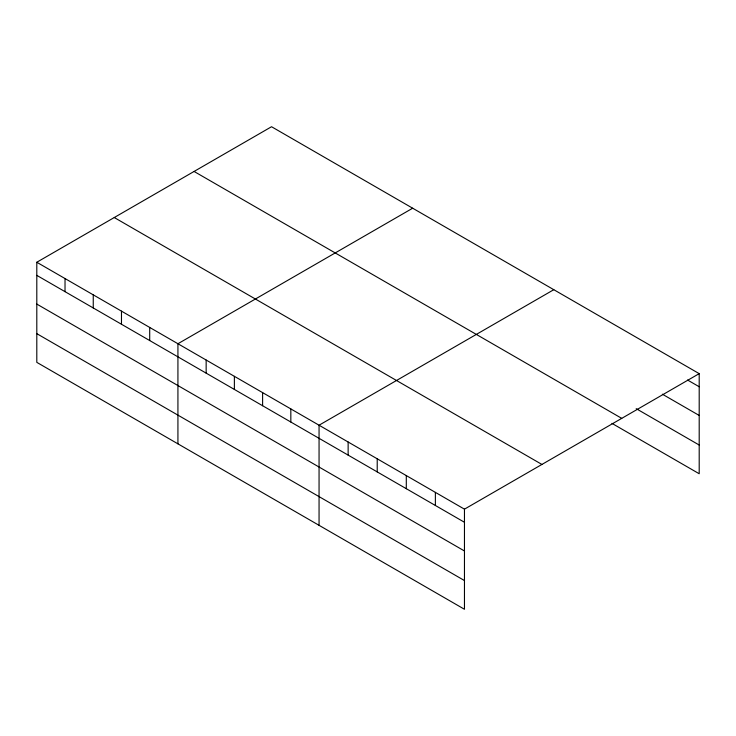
<?xml version="1.0" encoding="UTF-8"?>
<svg xmlns="http://www.w3.org/2000/svg" width="736" height="736" viewBox="0 0 736 736"><rect width="100%" height="100%" fill="white"/><g stroke="black" fill="none" stroke-linecap="round" stroke-linejoin="round"><path stroke-width="1.1" d="M36.8 262.255L464.462 509.165L464.462 609.27L36.8 362.36L36.8 262.255L271.538 126.73L699.2 373.64L699.2 473.745L611.956 423.375M412.666 208.214L177.928 343.74L177.928 443.845M553.794 289.69L319.056 425.215L319.056 525.32M464.462 509.165L699.2 373.64M687.571 380.034L699.2 386.75M662.363 394.192L699.2 415.454M636.189 408.655L699.2 445.032M194.074 171.451L621.736 418.361M114.264 217.534L541.926 464.444M36.8 275.365L464.462 522.275M36.8 304.078L464.462 550.979M36.8 333.656L464.462 580.557M435.381 492.375L435.381 505.485M406.3 475.585L406.3 488.695M377.218 458.795L377.218 471.905M348.137 442.005L348.137 455.115M290.83 408.922L290.83 422.032M262.605 392.628L262.605 405.738M234.379 376.326L234.379 389.436M206.154 360.033L206.154 373.143M149.702 327.437L149.702 340.547M121.477 311.144L121.477 324.254M93.251 294.851L93.251 307.961M65.026 278.558L65.026 291.668"/></g></svg>
